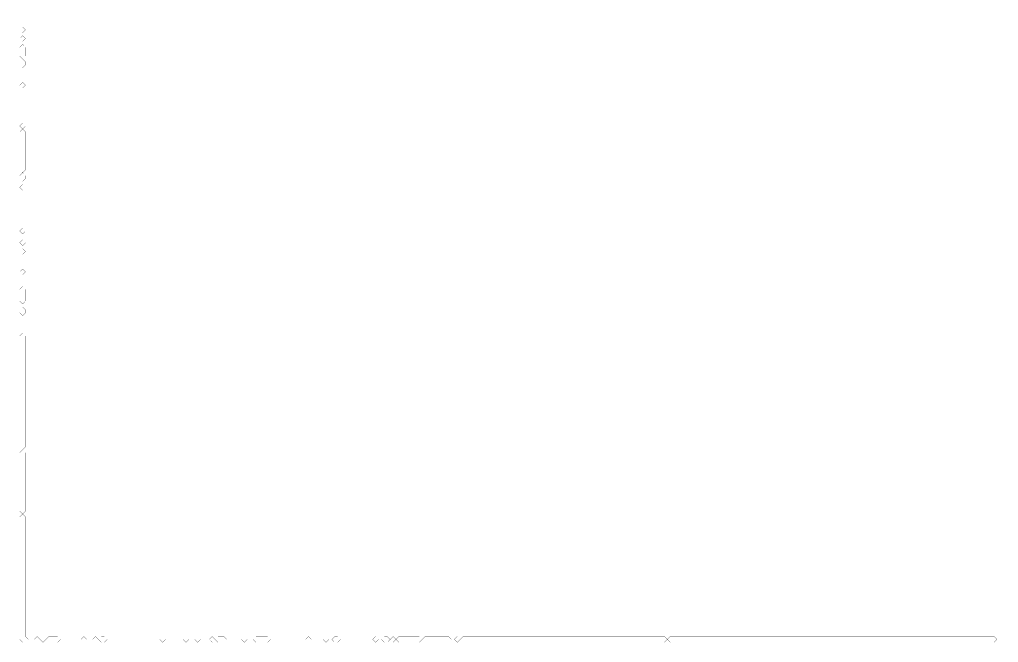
# Model space of a CAD drawing. Header units: metres. Extents: x 0 to 5089, y -5089 to 0.
# Drawn here: x 0 to 3341, y -5089 to -2963 of the extents above; entities that cross this region are included whole.
import ezdxf

# ---------------------------------------------------------------- set-up
doc = ezdxf.new("R2010")
doc.units = ezdxf.units.M
doc.layers.add('substrate', color=5, linetype='Continuous')

msp = doc.modelspace()

# ---------------------------------------------------------------- linework, layer by layer
at = {"layer": 'substrate', "const_width": 0.5}
msp.add_lwpolyline([(0, -2957.8), (0, -2967.8), (0, -2977.7), (0, -2987.7), (0, -2997.7), (0, -3007.6), (0, -3017.6), (0, -3027.5), (0, -3037.5), (0, -3047.4), (0, -3057.4), (0, -3067.4), (0, -3077.3), (0, -3087.3), (0, -3097.2), (0, -3107.2), (0, -3117.2), (0, -3127.1), (0, -3137.1), (0, -3147), (0, -3157), (0, -3167), (0, -3176.9), (0, -3186.9), (0, -3196.8), (0, -3206.8), (0, -3216.8), (0, -3226.7), (0, -3236.7), (0, -3246.6), (0, -3256.6), (0, -3266.5), (0, -3276.5), (0, -3286.5), (0, -3296.4), (0, -3306.4), (0, -3316.3), (0, -3326.3), (0, -3336.3), (0, -3346.2), (0, -3356.2), (0, -3366.1), (0, -3376.1), (0, -3386.1), (0, -3396), (0, -3406), (0, -3415.9), (0, -3425.9), (0, -3435.8), (0, -3445.8), (0, -3455.8), (0, -3465.7), (0, -3475.7), (0, -3485.6), (0, -3495.6), (0, -3505.6), (0, -3515.5), (0, -3525.5), (0, -3535.4), (0, -3545.4), (0, -3555.4), (0, -3565.3), (0, -3575.3), (0, -3585.2), (0, -3595.2), (0, -3605.2), (0, -3615.1), (0, -3625.1), (0, -3635), (0, -3645), (0, -3654.9), (0, -3664.9), (0, -3674.9), (0, -3684.8), (0, -3694.8), (0, -3704.7), (0, -3714.7), (0, -3724.7), (0, -3734.6), (0, -3744.6), (0, -3754.5), (0, -3764.5), (0, -3774.5), (0, -3784.4), (0, -3794.4), (0, -3804.3), (0, -3814.3), (0, -3824.2), (0, -3834.2), (0, -3844.2), (0, -3854.1), (0, -3864.1), (0, -3874), (0, -3884), (0, -3894), (0, -3903.9), (0, -3913.9), (0, -3923.8), (0, -3933.8), (0, -3943.8), (0, -3953.7), (0, -3963.7), (0, -3973.6), (0, -3983.6), (0, -3993.6), (0, -4003.5), (0, -4013.5), (0, -4023.4), (0, -4033.4), (0, -4043.3), (0, -4053.3), (0, -4063.3), (0, -4073.2), (0, -4083.2), (0, -4093.1), (0, -4103.1), (0, -4113.1), (0, -4123), (0, -4133), (0, -4142.9), (0, -4152.9), (0, -4162.9), (0, -4172.8), (0, -4182.8), (0, -4192.7), (0, -4202.7), (0, -4212.7), (0, -4222.6), (0, -4232.6), (0, -4242.5), (0, -4252.5), (0, -4262.4), (0, -4272.4), (0, -4282.4), (0, -4292.3), (0, -4302.3), (0, -4312.2), (0, -4322.2), (0, -4332.2), (0, -4342.1), (0, -4352.1), (0, -4362), (0, -4372), (0, -4382), (0, -4391.9), (0, -4401.9), (0, -4411.8), (0, -4421.8), (0, -4431.7), (0, -4441.7), (0, -4451.7), (0, -4461.6), (0, -4471.6), (0, -4481.5), (0, -4491.5), (0, -4501.5), (0, -4511.4), (0, -4521.4), (0, -4531.3), (0, -4541.3), (0, -4551.3), (0, -4561.2), (0, -4571.2), (0, -4581.1), (0, -4591.1), (0, -4601.1), (0, -4611), (0, -4621), (0, -4630.9), (0, -4640.9), (0, -4650.8), (0, -4660.8), (0, -4670.8), (0, -4680.7), (0, -4690.7), (0, -4700.6), (0, -4710.6), (0, -4720.6), (0, -4730.5), (0, -4740.5), (0, -4750.4), (0, -4760.4), (0, -4770.4), (0, -4780.3), (0, -4790.3), (0, -4800.2), (0, -4810.2), (0, -4820.1), (0, -4830.1), (0, -4840.1), (0, -4850), (0, -4860), (0, -4869.9), (0, -4879.9), (0, -4889.9), (0, -4899.8), (0, -4909.8), (0, -4919.7), (0, -4929.7), (0, -4939.7), (0, -4949.6), (0, -4959.6), (0, -4969.5), (0, -4979.5), (0, -4989.5), (0, -4999.4), (0, -5009.4), (0, -5019.3), (0, -5029.3), (0, -5039.2), (0, -5049.2), (0, -5059.2), (0, -5069.1), (0, -5079.1), (0, -5089), (10, -5089), (19.9, -5089), (29.9, -5089), (39.8, -5089), (49.8, -5089), (59.8, -5089), (69.7, -5089), (79.7, -5089), (89.6, -5089), (99.6, -5089), (109.5, -5089), (119.5, -5089), (129.5, -5089), (139.4, -5089), (149.4, -5089), (159.3, -5089), (169.3, -5089), (179.3, -5089), (189.2, -5089), (199.2, -5089), (209.1, -5089), (219.1, -5089), (229.1, -5089), (239, -5089), (249, -5089), (258.9, -5089), (268.9, -5089), (278.9, -5089), (288.8, -5089), (298.8, -5089), (308.7, -5089), (318.7, -5089), (328.6, -5089), (338.6, -5089), (348.6, -5089), (358.5, -5089), (368.5, -5089), (378.4, -5089), (388.4, -5089), (398.4, -5089), (408.3, -5089), (418.3, -5089), (428.2, -5089), (438.2, -5089), (448.2, -5089), (458.1, -5089), (468.1, -5089), (478, -5089), (488, -5089), (497.9, -5089), (507.9, -5089), (517.9, -5089), (527.8, -5089), (537.8, -5089), (547.7, -5089), (557.7, -5089), (567.7, -5089), (577.6, -5089), (587.6, -5089), (597.5, -5089), (607.5, -5089), (617.5, -5089), (627.4, -5089), (637.4, -5089), (647.3, -5089), (657.3, -5089), (667.3, -5089), (677.2, -5089), (687.2, -5089), (697.1, -5089), (707.1, -5089), (717, -5089), (727, -5089), (737, -5089), (746.9, -5089), (756.9, -5089), (766.8, -5089), (776.8, -5089), (786.8, -5089), (796.7, -5089), (806.7, -5089), (816.6, -5089), (826.6, -5089), (836.6, -5089), (846.5, -5089), (856.5, -5089), (866.4, -5089), (876.4, -5089), (886.3, -5089), (896.3, -5089), (906.3, -5089), (916.2, -5089), (926.2, -5089), (936.1, -5089), (946.1, -5089), (956.1, -5089), (966, -5089), (976, -5089), (985.9, -5089), (995.9, -5089), (1005.9, -5089), (1015.8, -5089), (1025.8, -5089), (1035.7, -5089), (1045.7, -5089), (1055.7, -5089), (1065.6, -5089), (1075.6, -5089), (1085.5, -5089), (1095.5, -5089), (1105.4, -5089), (1115.4, -5089), (1125.4, -5089), (1135.3, -5089), (1145.3, -5089), (1155.2, -5089), (1165.2, -5089), (1175.2, -5089), (1185.1, -5089), (1195.1, -5089), (1205, -5089), (1215, -5089), (1225, -5089), (1234.9, -5089), (1244.9, -5089), (1254.8, -5089), (1264.8, -5089), (1274.8, -5089), (1284.7, -5089), (1294.7, -5089), (1304.6, -5089), (1314.6, -5089), (1324.5, -5089), (1334.5, -5089), (1344.5, -5089), (1354.4, -5089), (1364.4, -5089), (1374.3, -5089), (1384.3, -5089), (1394.3, -5089), (1404.2, -5089), (1414.2, -5089), (1424.1, -5089), (1434.1, -5089), (1444.1, -5089), (1454, -5089), (1464, -5089), (1473.9, -5089), (1483.9, -5089), (1493.8, -5089), (1503.8, -5089), (1513.8, -5089), (1523.7, -5089), (1533.7, -5089), (1543.6, -5089), (1553.6, -5089), (1563.6, -5089), (1573.5, -5089), (1583.5, -5089), (1593.4, -5089), (1603.4, -5089), (1613.4, -5089), (1623.3, -5089), (1633.3, -5089), (1643.2, -5089), (1653.2, -5089), (1663.2, -5089), (1673.1, -5089), (1683.1, -5089), (1693, -5089), (1703, -5089), (1712.9, -5089), (1722.9, -5089), (1732.9, -5089), (1742.8, -5089), (1752.8, -5089), (1762.7, -5089), (1772.7, -5089), (1782.7, -5089), (1792.6, -5089), (1802.6, -5089), (1812.5, -5089), (1822.5, -5089), (1832.5, -5089), (1842.4, -5089), (1852.4, -5089), (1862.3, -5089), (1872.3, -5089), (1882.2, -5089), (1892.2, -5089), (1902.2, -5089), (1912.1, -5089), (1922.1, -5089), (1932, -5089), (1942, -5089), (1952, -5089), (1961.9, -5089), (1971.9, -5089), (1981.8, -5089), (1991.8, -5089), (2001.8, -5089), (2011.7, -5089), (2021.7, -5089), (2031.6, -5089), (2041.6, -5089), (2051.6, -5089), (2061.5, -5089), (2071.5, -5089), (2081.4, -5089), (2091.4, -5089), (2101.3, -5089), (2111.3, -5089), (2121.3, -5089), (2131.2, -5089), (2141.2, -5089), (2151.1, -5089), (2161.1, -5089), (2171.1, -5089), (2181, -5089), (2191, -5089), (2200.9, -5089), (2210.9, -5089), (2220.9, -5089), (2230.8, -5089), (2240.8, -5089), (2250.7, -5089), (2260.7, -5089), (2270.6, -5089), (2280.6, -5089), (2290.6, -5089), (2300.5, -5089), (2310.5, -5089), (2320.4, -5089), (2330.4, -5089), (2340.4, -5089), (2350.3, -5089), (2360.3, -5089), (2370.2, -5089), (2380.2, -5089), (2390.2, -5089), (2400.1, -5089), (2410.1, -5089), (2420, -5089), (2430, -5089), (2440, -5089), (2449.9, -5089), (2459.9, -5089), (2469.8, -5089), (2479.8, -5089), (2489.7, -5089), (2499.7, -5089), (2509.7, -5089), (2519.6, -5089), (2529.6, -5089), (2539.5, -5089), (2549.5, -5089), (2559.5, -5089), (2569.4, -5089), (2579.4, -5089), (2589.3, -5089), (2599.3, -5089), (2609.3, -5089), (2619.2, -5089), (2629.2, -5089), (2639.1, -5089), (2649.1, -5089), (2659, -5089), (2669, -5089), (2679, -5089), (2688.9, -5089), (2698.9, -5089), (2708.8, -5089), (2718.8, -5089), (2728.8, -5089), (2738.7, -5089), (2748.7, -5089), (2758.6, -5089), (2768.6, -5089), (2778.6, -5089), (2788.5, -5089), (2798.5, -5089), (2808.4, -5089), (2818.4, -5089), (2828.4, -5089), (2838.3, -5089), (2848.3, -5089), (2858.2, -5089), (2868.2, -5089), (2878.1, -5089), (2888.1, -5089), (2898.1, -5089), (2908, -5089), (2918, -5089), (2927.9, -5089), (2937.9, -5089), (2947.9, -5089), (2957.8, -5089), (2967.8, -5089), (2977.7, -5089), (2987.7, -5089), (2997.7, -5089), (3007.6, -5089), (3017.6, -5089), (3027.5, -5089), (3037.5, -5089), (3047.4, -5089), (3057.4, -5089), (3067.4, -5089), (3077.3, -5089), (3087.3, -5089), (3097.2, -5089), (3107.2, -5089), (3117.2, -5089), (3127.1, -5089), (3137.1, -5089), (3147, -5089), (3157, -5089), (3167, -5089), (3176.9, -5089), (3186.9, -5089), (3196.8, -5089), (3206.8, -5089), (3216.8, -5089), (3226.7, -5089), (3236.7, -5089), (3246.6, -5089), (3256.6, -5089), (3266.5, -5089), (3276.5, -5089), (3286.5, -5089), (3296.4, -5089), (3306.4, -5089), (3316.3, -5089), (3326.3, -5089), (3336.3, -5089), (3346.2, -5089)], dxfattribs=at)
for points in [[(0, -2997.7), (10, -2987.7), (19.9, -2997.7), (10, -3007.6)], [(0, -3027.5), (10, -3017.6), (19.9, -3027.5), (10, -3037.5)], [(0, -3057.4), (10, -3047.4), (19.9, -3057.4), (19.9, -3067.4), (19.9, -3077.3), (19.9, -3087.3), (10, -3097.2), (0, -3087.3), (0, -3077.3), (0, -3067.4)], [(0, -3107.2), (10, -3097.2), (19.9, -3107.2), (19.9, -3117.2), (10, -3127.1), (0, -3117.2)], [(0, -3186.9), (10, -3176.9), (19.9, -3186.9), (10, -3196.8)], [(0, -3326.3), (10, -3316.3), (19.9, -3326.3), (10, -3336.3)], [(0, -3346.2), (10, -3336.3), (19.9, -3346.2), (19.9, -3356.2), (19.9, -3366.1), (19.9, -3376.1), (19.9, -3386.1), (19.9, -3396), (19.9, -3406), (19.9, -3415.9), (19.9, -3425.9), (19.9, -3435.8), (19.9, -3445.8), (19.9, -3455.8), (19.9, -3465.7), (19.9, -3475.7), (10, -3485.6), (0, -3475.7), (0, -3465.7), (0, -3455.8), (0, -3445.8), (0, -3435.8), (0, -3425.9), (0, -3415.9), (0, -3406), (0, -3396), (0, -3386.1), (0, -3376.1), (0, -3366.1), (0, -3356.2)], [(0, -3495.6), (10, -3485.6), (19.9, -3495.6), (19.9, -3505.6), (10, -3515.5), (0, -3505.6)], [(0, -3535.4), (10, -3525.5), (19.9, -3535.4), (10, -3545.4)], [(0, -3684.8), (10, -3674.9), (19.9, -3684.8), (10, -3694.8)], [(0, -3724.7), (10, -3714.7), (19.9, -3724.7), (10, -3734.6)], [(0, -3754.5), (10, -3744.6), (19.9, -3754.5), (10, -3764.5)], [(0, -3824.2), (10, -3814.3), (19.9, -3824.2), (10, -3834.2)], [(0, -3884), (10, -3874), (19.9, -3884), (19.9, -3894), (19.9, -3903.9), (19.9, -3913.9), (19.9, -3923.8), (10, -3933.8), (0, -3923.8), (0, -3913.9), (0, -3903.9), (0, -3894)], [(0, -3953.7), (10, -3943.8), (19.9, -3953.7), (19.9, -3963.7), (10, -3973.6), (0, -3963.7)], [(0, -4043.3), (10, -4033.4), (19.9, -4043.3), (19.9, -4053.3), (19.9, -4063.3), (19.9, -4073.2), (19.9, -4083.2), (19.9, -4093.1), (19.9, -4103.1), (19.9, -4113.1), (19.9, -4123), (19.9, -4133), (19.9, -4142.9), (19.9, -4152.9), (19.9, -4162.9), (19.9, -4172.8), (19.9, -4182.8), (19.9, -4192.7), (19.9, -4202.7), (19.9, -4212.7), (19.9, -4222.6), (19.9, -4232.6), (19.9, -4242.5), (19.9, -4252.5), (19.9, -4262.4), (19.9, -4272.4), (19.9, -4282.4), (19.9, -4292.3), (19.9, -4302.3), (19.9, -4312.2), (19.9, -4322.2), (19.9, -4332.2), (19.9, -4342.1), (19.9, -4352.1), (19.9, -4362), (19.9, -4372), (19.9, -4382), (19.9, -4391.9), (19.9, -4401.9), (19.9, -4411.8), (19.9, -4421.8), (10, -4431.7), (0, -4421.8), (0, -4411.8), (0, -4401.9), (0, -4391.9), (0, -4382), (0, -4372), (0, -4362), (0, -4352.1), (0, -4342.1), (0, -4332.2), (0, -4322.2), (0, -4312.2), (0, -4302.3), (0, -4292.3), (0, -4282.4), (0, -4272.4), (0, -4262.4), (0, -4252.5), (0, -4242.5), (0, -4232.6), (0, -4222.6), (0, -4212.7), (0, -4202.7), (0, -4192.7), (0, -4182.8), (0, -4172.8), (0, -4162.9), (0, -4152.9), (0, -4142.9), (0, -4133), (0, -4123), (0, -4113.1), (0, -4103.1), (0, -4093.1), (0, -4083.2), (0, -4073.2), (0, -4063.3), (0, -4053.3)], [(0, -4441.7), (10, -4431.7), (19.9, -4441.7), (19.9, -4451.7), (19.9, -4461.6), (19.9, -4471.6), (19.9, -4481.5), (19.9, -4491.5), (19.9, -4501.5), (19.9, -4511.4), (19.9, -4521.4), (19.9, -4531.3), (19.9, -4541.3), (19.9, -4551.3), (19.9, -4561.2), (19.9, -4571.2), (19.9, -4581.1), (19.9, -4591.1), (19.9, -4601.1), (19.9, -4611), (19.9, -4621), (19.9, -4630.9), (19.9, -4640.9), (10, -4650.8), (0, -4640.9), (0, -4630.9), (0, -4621), (0, -4611), (0, -4601.1), (0, -4591.1), (0, -4581.1), (0, -4571.2), (0, -4561.2), (0, -4551.3), (0, -4541.3), (0, -4531.3), (0, -4521.4), (0, -4511.4), (0, -4501.5), (0, -4491.5), (0, -4481.5), (0, -4471.6), (0, -4461.6), (0, -4451.7)], [(0, -4660.8), (10, -4650.8), (19.9, -4660.8), (19.9, -4670.8), (19.9, -4680.7), (19.9, -4690.7), (19.9, -4700.6), (19.9, -4710.6), (19.9, -4720.6), (19.9, -4730.5), (19.9, -4740.5), (19.9, -4750.4), (19.9, -4760.4), (19.9, -4770.4), (19.9, -4780.3), (19.9, -4790.3), (19.9, -4800.2), (19.9, -4810.2), (19.9, -4820.1), (19.9, -4830.1), (19.9, -4840.1), (19.9, -4850), (19.9, -4860), (19.9, -4869.9), (19.9, -4879.9), (19.9, -4889.9), (19.9, -4899.8), (19.9, -4909.8), (19.9, -4919.7), (19.9, -4929.7), (19.9, -4939.7), (19.9, -4949.6), (19.9, -4959.6), (19.9, -4969.5), (19.9, -4979.5), (19.9, -4989.5), (19.9, -4999.4), (19.9, -5009.4), (19.9, -5019.3), (19.9, -5029.3), (19.9, -5039.2), (19.9, -5049.2), (19.9, -5059.2), (19.9, -5069.1), (29.9, -5079.1), (19.9, -5089), (10, -5089), (0, -5079.1), (0, -5069.1), (0, -5059.2), (0, -5049.2), (0, -5039.2), (0, -5029.3), (0, -5019.3), (0, -5009.4), (0, -4999.4), (0, -4989.5), (0, -4979.5), (0, -4969.5), (0, -4959.6), (0, -4949.6), (0, -4939.7), (0, -4929.7), (0, -4919.7), (0, -4909.8), (0, -4899.8), (0, -4889.9), (0, -4879.9), (0, -4869.9), (0, -4860), (0, -4850), (0, -4840.1), (0, -4830.1), (0, -4820.1), (0, -4810.2), (0, -4800.2), (0, -4790.3), (0, -4780.3), (0, -4770.4), (0, -4760.4), (0, -4750.4), (0, -4740.5), (0, -4730.5), (0, -4720.6), (0, -4710.6), (0, -4700.6), (0, -4690.7), (0, -4680.7), (0, -4670.8)], [(49.8, -5079.1), (59.8, -5069.1), (69.7, -5079.1), (59.8, -5089)], [(69.7, -5079.1), (79.7, -5069.1), (89.6, -5079.1), (79.7, -5089)], [(89.6, -5079.1), (99.6, -5069.1), (109.5, -5069.1), (119.5, -5069.1), (129.5, -5069.1), (139.4, -5079.1), (129.5, -5089), (119.5, -5089), (109.5, -5089), (99.6, -5089)], [(209.1, -5079.1), (219.1, -5069.1), (229.1, -5079.1), (219.1, -5089)], [(249, -5079.1), (258.9, -5069.1), (268.9, -5079.1), (258.9, -5089)], [(268.9, -5079.1), (278.9, -5069.1), (288.8, -5069.1), (298.8, -5079.1), (288.8, -5089), (278.9, -5089)], [(478, -5079.1), (488, -5069.1), (497.9, -5079.1), (488, -5089)], [(557.7, -5079.1), (567.7, -5069.1), (577.6, -5079.1), (567.7, -5089)], [(597.5, -5079.1), (607.5, -5069.1), (617.5, -5079.1), (607.5, -5089)], [(647.3, -5079.1), (657.3, -5069.1), (667.3, -5079.1), (657.3, -5089)], [(667.3, -5079.1), (677.2, -5069.1), (687.2, -5069.1), (697.1, -5069.1), (707.1, -5079.1), (697.1, -5089), (687.2, -5089), (677.2, -5089)], [(756.9, -5079.1), (766.8, -5069.1), (776.8, -5079.1), (766.8, -5089)], [(796.7, -5079.1), (806.7, -5069.1), (816.6, -5069.1), (826.6, -5069.1), (836.6, -5069.1), (846.5, -5069.1), (856.5, -5079.1), (846.5, -5089), (836.6, -5089), (826.6, -5089), (816.6, -5089), (806.7, -5089)], [(976, -5079.1), (985.9, -5069.1), (995.9, -5079.1), (985.9, -5089)], [(1035.7, -5079.1), (1045.7, -5069.1), (1055.7, -5079.1), (1045.7, -5089)], [(1065.6, -5079.1), (1075.6, -5069.1), (1085.5, -5069.1), (1095.5, -5079.1), (1085.5, -5089), (1075.6, -5089)], [(1205, -5079.1), (1215, -5069.1), (1225, -5079.1), (1215, -5089)], [(1234.9, -5079.1), (1244.9, -5069.1), (1254.8, -5069.1), (1264.8, -5079.1), (1254.8, -5089), (1244.9, -5089)], [(1264.8, -5079.1), (1274.8, -5069.1), (1284.7, -5079.1), (1274.8, -5089)], [(1284.7, -5079.1), (1294.7, -5069.1), (1304.6, -5069.1), (1314.6, -5069.1), (1324.5, -5069.1), (1334.5, -5069.1), (1344.5, -5069.1), (1354.4, -5069.1), (1364.4, -5069.1), (1374.3, -5079.1), (1364.4, -5089), (1354.4, -5089), (1344.5, -5089), (1334.5, -5089), (1324.5, -5089), (1314.6, -5089), (1304.6, -5089), (1294.7, -5089)], [(1374.3, -5079.1), (1384.3, -5069.1), (1394.3, -5069.1), (1404.2, -5069.1), (1414.2, -5069.1), (1424.1, -5069.1), (1434.1, -5069.1), (1444.1, -5069.1), (1454, -5069.1), (1464, -5069.1), (1473.9, -5079.1), (1464, -5089), (1454, -5089), (1444.1, -5089), (1434.1, -5089), (1424.1, -5089), (1414.2, -5089), (1404.2, -5089), (1394.3, -5089), (1384.3, -5089)], [(1483.9, -5079.1), (1493.8, -5069.1), (1503.8, -5079.1), (1493.8, -5089)], [(1503.8, -5079.1), (1513.8, -5069.1), (1523.7, -5069.1), (1533.7, -5069.1), (1543.6, -5069.1), (1553.6, -5069.1), (1563.6, -5069.1), (1573.5, -5069.1), (1583.5, -5069.1), (1593.4, -5069.1), (1603.4, -5069.1), (1613.4, -5069.1), (1623.3, -5069.1), (1633.3, -5069.1), (1643.2, -5069.1), (1653.2, -5069.1), (1663.2, -5069.1), (1673.1, -5069.1), (1683.1, -5069.1), (1693, -5069.1), (1703, -5069.1), (1712.9, -5069.1), (1722.9, -5069.1), (1732.9, -5069.1), (1742.8, -5069.1), (1752.8, -5069.1), (1762.7, -5069.1), (1772.7, -5069.1), (1782.7, -5069.1), (1792.6, -5069.1), (1802.6, -5069.1), (1812.5, -5069.1), (1822.5, -5069.1), (1832.5, -5069.1), (1842.4, -5069.1), (1852.4, -5069.1), (1862.3, -5069.1), (1872.3, -5069.1), (1882.2, -5069.1), (1892.2, -5069.1), (1902.2, -5069.1), (1912.1, -5069.1), (1922.1, -5069.1), (1932, -5069.1), (1942, -5069.1), (1952, -5069.1), (1961.9, -5069.1), (1971.9, -5069.1), (1981.8, -5069.1), (1991.8, -5069.1), (2001.8, -5069.1), (2011.7, -5069.1), (2021.7, -5069.1), (2031.6, -5069.1), (2041.6, -5069.1), (2051.6, -5069.1), (2061.5, -5069.1), (2071.5, -5069.1), (2081.4, -5069.1), (2091.4, -5069.1), (2101.3, -5069.1), (2111.3, -5069.1), (2121.3, -5069.1), (2131.2, -5069.1), (2141.2, -5069.1), (2151.1, -5069.1), (2161.1, -5069.1), (2171.1, -5069.1), (2181, -5069.1), (2191, -5069.1), (2200.9, -5069.1), (2210.9, -5079.1), (2200.9, -5089), (2191, -5089), (2181, -5089), (2171.1, -5089), (2161.1, -5089), (2151.1, -5089), (2141.2, -5089), (2131.2, -5089), (2121.3, -5089), (2111.3, -5089), (2101.3, -5089), (2091.4, -5089), (2081.4, -5089), (2071.5, -5089), (2061.5, -5089), (2051.6, -5089), (2041.6, -5089), (2031.6, -5089), (2021.7, -5089), (2011.7, -5089), (2001.8, -5089), (1991.8, -5089), (1981.8, -5089), (1971.9, -5089), (1961.9, -5089), (1952, -5089), (1942, -5089), (1932, -5089), (1922.1, -5089), (1912.1, -5089), (1902.2, -5089), (1892.2, -5089), (1882.2, -5089), (1872.3, -5089), (1862.3, -5089), (1852.4, -5089), (1842.4, -5089), (1832.5, -5089), (1822.5, -5089), (1812.5, -5089), (1802.6, -5089), (1792.6, -5089), (1782.7, -5089), (1772.7, -5089), (1762.7, -5089), (1752.8, -5089), (1742.8, -5089), (1732.9, -5089), (1722.9, -5089), (1712.9, -5089), (1703, -5089), (1693, -5089), (1683.1, -5089), (1673.1, -5089), (1663.2, -5089), (1653.2, -5089), (1643.2, -5089), (1633.3, -5089), (1623.3, -5089), (1613.4, -5089), (1603.4, -5089), (1593.4, -5089), (1583.5, -5089), (1573.5, -5089), (1563.6, -5089), (1553.6, -5089), (1543.6, -5089), (1533.7, -5089), (1523.7, -5089), (1513.8, -5089)], [(2210.9, -5079.1), (2220.9, -5069.1), (2230.8, -5069.1), (2240.8, -5069.1), (2250.7, -5069.1), (2260.7, -5069.1), (2270.6, -5069.1), (2280.6, -5069.1), (2290.6, -5069.1), (2300.5, -5069.1), (2310.5, -5069.1), (2320.4, -5069.1), (2330.4, -5069.1), (2340.4, -5069.1), (2350.3, -5069.1), (2360.3, -5069.1), (2370.2, -5069.1), (2380.2, -5069.1), (2390.2, -5069.1), (2400.1, -5069.1), (2410.1, -5069.1), (2420, -5069.1), (2430, -5069.1), (2440, -5069.1), (2449.9, -5069.1), (2459.9, -5069.1), (2469.8, -5069.1), (2479.8, -5069.1), (2489.7, -5069.1), (2499.7, -5069.1), (2509.7, -5069.1), (2519.6, -5069.1), (2529.6, -5069.1), (2539.5, -5069.1), (2549.5, -5069.1), (2559.5, -5069.1), (2569.4, -5069.1), (2579.4, -5069.1), (2589.3, -5069.1), (2599.3, -5069.1), (2609.3, -5069.1), (2619.2, -5069.1), (2629.2, -5069.1), (2639.1, -5069.1), (2649.1, -5069.1), (2659, -5069.1), (2669, -5069.1), (2679, -5069.1), (2688.9, -5069.1), (2698.9, -5069.1), (2708.8, -5069.1), (2718.8, -5069.1), (2728.8, -5069.1), (2738.7, -5069.1), (2748.7, -5069.1), (2758.6, -5069.1), (2768.6, -5069.1), (2778.6, -5069.1), (2788.5, -5069.1), (2798.5, -5069.1), (2808.4, -5069.1), (2818.4, -5069.1), (2828.4, -5069.1), (2838.3, -5069.1), (2848.3, -5069.1), (2858.2, -5069.1), (2868.2, -5069.1), (2878.1, -5069.1), (2888.1, -5069.1), (2898.1, -5069.1), (2908, -5069.1), (2918, -5069.1), (2927.9, -5069.1), (2937.9, -5069.1), (2947.9, -5069.1), (2957.8, -5069.1), (2967.8, -5069.1), (2977.7, -5069.1), (2987.7, -5069.1), (2997.7, -5069.1), (3007.6, -5069.1), (3017.6, -5069.1), (3027.5, -5069.1), (3037.5, -5069.1), (3047.4, -5069.1), (3057.4, -5069.1), (3067.4, -5069.1), (3077.3, -5069.1), (3087.3, -5069.1), (3097.2, -5069.1), (3107.2, -5069.1), (3117.2, -5069.1), (3127.1, -5069.1), (3137.1, -5069.1), (3147, -5069.1), (3157, -5069.1), (3167, -5069.1), (3176.9, -5069.1), (3186.9, -5069.1), (3196.8, -5069.1), (3206.8, -5069.1), (3216.8, -5069.1), (3226.7, -5069.1), (3236.7, -5069.1), (3246.6, -5069.1), (3256.6, -5069.1), (3266.5, -5069.1), (3276.5, -5069.1), (3286.5, -5069.1), (3296.4, -5069.1), (3306.4, -5069.1), (3316.3, -5069.1), (3326.3, -5069.1), (3336.3, -5079.1), (3326.3, -5089), (3316.3, -5089), (3306.4, -5089), (3296.4, -5089), (3286.5, -5089), (3276.5, -5089), (3266.5, -5089), (3256.6, -5089), (3246.6, -5089), (3236.7, -5089), (3226.7, -5089), (3216.8, -5089), (3206.8, -5089), (3196.8, -5089), (3186.9, -5089), (3176.9, -5089), (3167, -5089), (3157, -5089), (3147, -5089), (3137.1, -5089), (3127.1, -5089), (3117.2, -5089), (3107.2, -5089), (3097.2, -5089), (3087.3, -5089), (3077.3, -5089), (3067.4, -5089), (3057.4, -5089), (3047.4, -5089), (3037.5, -5089), (3027.5, -5089), (3017.6, -5089), (3007.6, -5089), (2997.7, -5089), (2987.7, -5089), (2977.7, -5089), (2967.8, -5089), (2957.8, -5089), (2947.9, -5089), (2937.9, -5089), (2927.9, -5089), (2918, -5089), (2908, -5089), (2898.1, -5089), (2888.1, -5089), (2878.1, -5089), (2868.2, -5089), (2858.2, -5089), (2848.3, -5089), (2838.3, -5089), (2828.4, -5089), (2818.4, -5089), (2808.4, -5089), (2798.5, -5089), (2788.5, -5089), (2778.6, -5089), (2768.6, -5089), (2758.6, -5089), (2748.7, -5089), (2738.7, -5089), (2728.8, -5089), (2718.8, -5089), (2708.8, -5089), (2698.9, -5089), (2688.9, -5089), (2679, -5089), (2669, -5089), (2659, -5089), (2649.1, -5089), (2639.1, -5089), (2629.2, -5089), (2619.2, -5089), (2609.3, -5089), (2599.3, -5089), (2589.3, -5089), (2579.4, -5089), (2569.4, -5089), (2559.5, -5089), (2549.5, -5089), (2539.5, -5089), (2529.6, -5089), (2519.6, -5089), (2509.7, -5089), (2499.7, -5089), (2489.7, -5089), (2479.8, -5089), (2469.8, -5089), (2459.9, -5089), (2449.9, -5089), (2440, -5089), (2430, -5089), (2420, -5089), (2410.1, -5089), (2400.1, -5089), (2390.2, -5089), (2380.2, -5089), (2370.2, -5089), (2360.3, -5089), (2350.3, -5089), (2340.4, -5089), (2330.4, -5089), (2320.4, -5089), (2310.5, -5089), (2300.5, -5089), (2290.6, -5089), (2280.6, -5089), (2270.6, -5089), (2260.7, -5089), (2250.7, -5089), (2240.8, -5089), (2230.8, -5089), (2220.9, -5089)]]:
    msp.add_lwpolyline(points, close=True, dxfattribs=at)

doc.saveas('drawing.dxf')
